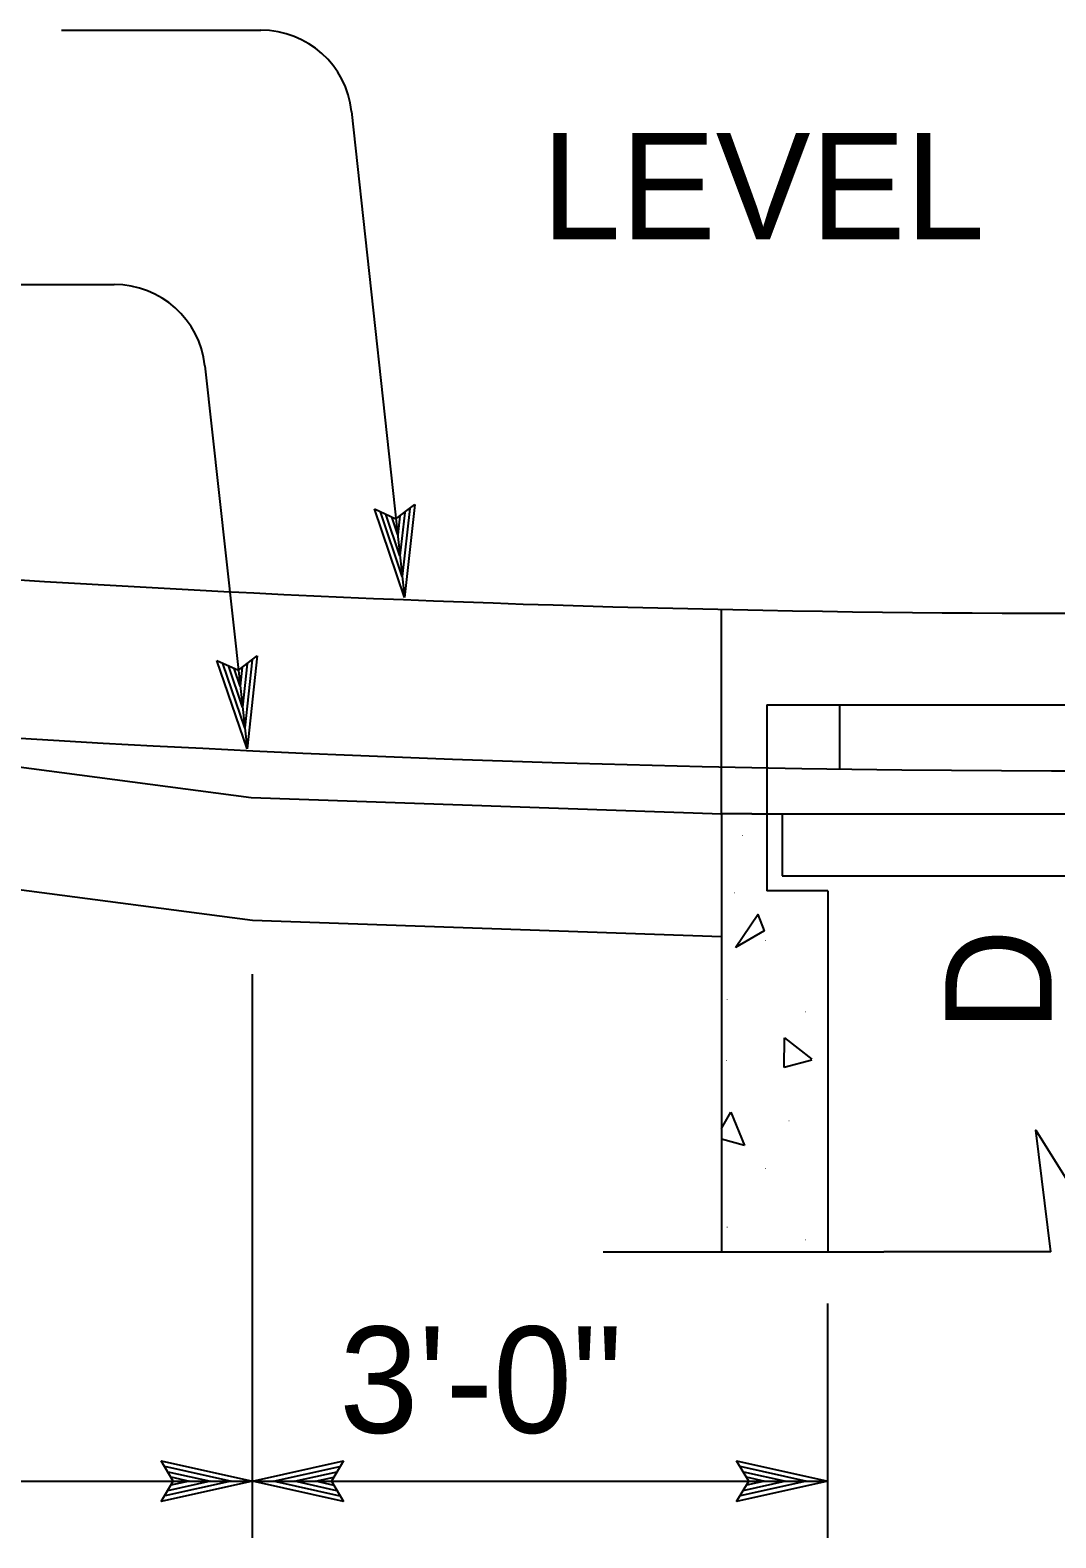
# Model space of a CAD drawing. Extents: x -894 to 866, y -476 to 714.
# Drawn here: x -59.5 to 8, y -354.3 to -255.1 of the extents above; entities that cross this region are included whole.
import ezdxf

# ---------------------------------------------------------------- set-up
doc = ezdxf.new("R2010")
doc.units = 0
for name, color, linetype in [('56 Stage 3 Anno', 7, 'Continuous'), ('57 Undefined', 7, 'Continuous'), ('59 Sndwall Anno', 7, 'Continuous'), ('60 Nongeo Data', 7, 'Continuous')]:
    doc.layers.add(name, color=color, linetype=linetype)

msp = doc.modelspace()

# ---------------------------------------------------------------- linework, layer by layer
at = {"layer": '56 Stage 3 Anno'}
for p, q in [((-57.448, -255.086), (-44.316, -255.086)), ((-38.351, -260.438), (-34.876, -292.41)), ((-63.024, -271.822), (-53.966, -271.822)), ((-48.001, -277.167), (-45.232, -302.373)), ((-34.876, -292.41), (-36.847, -286.589)), ((-36.847, -286.589), (-36.847, -286.589)), ((-36.847, -286.589), (-35.438, -287.241)), ((-34.876, -292.41), (-36.847, -286.589)), ((-36.847, -286.589), (-36.847, -286.589)), ((-36.847, -286.589), (-35.438, -287.241)), ((-35.438, -287.241), (-34.193, -286.301)), ((-35.438, -287.241), (-34.193, -286.301)), ((-34.523, -286.555), (-35.025, -291.038)), ((-34.523, -286.555), (-35.025, -291.038)), ((-34.193, -286.301), (-34.876, -292.41)), ((-34.193, -286.301), (-34.876, -292.41)), ((-34.193, -286.301), (-34.193, -286.301)), ((-34.193, -286.301), (-34.193, -286.301)), ((-35.03, -291.028), (-36.464, -286.784)), ((-35.03, -291.028), (-36.464, -286.784)), ((-35.173, -289.664), (-36.101, -286.923)), ((-35.173, -289.664), (-36.101, -286.923)), ((-35.321, -288.29), (-35.718, -287.117)), ((-35.321, -288.29), (-35.718, -287.117)), ((-35.181, -287.038), (-35.321, -288.29)), ((-35.181, -287.038), (-35.321, -288.29)), ((-34.855, -286.826), (-35.173, -289.664)), ((-34.855, -286.826), (-35.173, -289.664)), ((-34.876, -292.41), (-34.876, -292.41)), ((-34.876, -292.41), (-34.876, -292.41)), ((-45.232, -302.373), (-47.21, -296.553)), ((-45.232, -302.373), (-47.21, -296.553)), ((-47.21, -296.554), (-47.21, -296.554)), ((-47.21, -296.554), (-45.801, -297.204)), ((-47.21, -296.554), (-47.21, -296.554)), ((-47.21, -296.554), (-45.801, -297.204)), ((-45.801, -297.204), (-44.556, -296.262)), ((-45.801, -297.204), (-44.556, -296.262)), ((-44.886, -296.516), (-45.383, -301.001)), ((-44.886, -296.516), (-45.383, -301.001)), ((-44.556, -296.262), (-45.232, -302.373)), ((-44.556, -296.262), (-45.232, -302.373)), ((-44.556, -296.262), (-44.556, -296.262)), ((-44.556, -296.262), (-44.556, -296.262)), ((-45.388, -300.99), (-46.827, -296.748)), ((-45.388, -300.99), (-46.827, -296.748)), ((-45.532, -299.626), (-46.463, -296.886)), ((-45.532, -299.626), (-46.463, -296.886)), ((-45.682, -298.253), (-46.08, -297.081)), ((-45.682, -298.253), (-46.08, -297.081)), ((-45.543, -297.001), (-45.682, -298.253)), ((-45.543, -297.001), (-45.682, -298.253)), ((-45.218, -296.788), (-45.532, -299.626)), ((-45.218, -296.788), (-45.532, -299.626)), ((-45.232, -302.373), (-45.232, -302.373)), ((-45.232, -302.373), (-45.232, -302.373)), ((-44.884, -354.286), (-44.884, -317.188)), ((-7.03, -354.286), (-7.03, -338.861)), ((-50.084, -350.56), (-50.884, -349.22)), ((-50.884, -349.22), (-50.884, -349.22)), ((-50.884, -349.22), (-44.884, -350.56)), ((-50.667, -349.576), (-46.264, -350.56)), ((-50.433, -349.935), (-47.646, -350.558)), ((-44.884, -350.56), (-38.884, -349.23)), ((-43.493, -350.557), (-39.118, -349.59)), ((-42.121, -350.562), (-39.296, -349.936)), ((-38.884, -349.23), (-39.684, -350.56)), ((-38.884, -349.23), (-38.884, -349.23)), ((-12.23, -350.56), (-13.03, -349.22)), ((-13.03, -349.22), (-13.03, -349.22)), ((-13.03, -349.22), (-7.03, -350.56)), ((-12.814, -349.576), (-8.41, -350.56)), ((-12.58, -349.935), (-9.793, -350.558)), ((-94.03, -350.56), (-55.788, -350.56)), ((-55.788, -350.56), (-44.884, -350.56)), ((-44.884, -350.56), (-50.884, -351.89)), ((-50.884, -351.89), (-50.084, -350.56)), ((-46.275, -350.564), (-50.649, -351.531)), ((-47.646, -350.558), (-50.471, -351.184)), ((-50.257, -350.282), (-49.028, -350.557)), ((-49.028, -350.557), (-50.237, -350.825)), ((-44.884, -350.56), (-7.03, -350.56)), ((-38.884, -351.9), (-44.884, -350.56)), ((-44.884, -350.56), (-44.884, -350.56)), ((-44.884, -350.56), (-44.884, -350.56)), ((-39.1, -351.544), (-43.504, -350.561)), ((-39.334, -351.185), (-42.121, -350.562)), ((-40.739, -350.564), (-39.531, -350.295)), ((-39.51, -350.838), (-40.739, -350.564)), ((-39.684, -350.56), (-38.884, -351.9)), ((-7.03, -350.56), (-13.03, -351.89)), ((-13.03, -351.89), (-12.23, -350.56)), ((-8.421, -350.564), (-12.796, -351.531)), ((-9.793, -350.558), (-12.618, -351.184)), ((-12.404, -350.282), (-11.175, -350.557)), ((-11.175, -350.557), (-12.383, -350.825)), ((-7.03, -350.56), (-7.03, -350.56)), ((-50.884, -351.89), (-50.884, -351.89)), ((-38.884, -351.9), (-38.884, -351.9)), ((-13.03, -351.89), (-13.03, -351.89))]:
    msp.add_line(p, q, dxfattribs=at)
for centre, start in [((-44.316, -261.086), 6.2017), ((-53.966, -277.822), 6.26931)]:
    msp.add_arc(centre, 6, start, 90, dxfattribs=at)
at = {"layer": '59 Sndwall Anno'}
msp.add_lwpolyline([(-13.104, -315.444), (-11.621, -313.267), (-11.225, -314.355)], close=True, dxfattribs=at)
for points in [[(-9.888, -323.347), (-9.873, -321.395)], [(-9.873, -321.395), (-8.069, -322.792)], [(-8.069, -322.85), (-9.888, -323.347)], [(-14.03, -327.351), (-13.403, -326.284)], [(-13.403, -326.284), (-12.513, -328.461)], [(-12.513, -328.461), (-14.03, -328.062)]]:
    msp.add_lwpolyline(points, dxfattribs=at)
at = {"layer": '60 Nongeo Data'}
for p, q in [((-14.03, -306.707), (-14.03, -293.21)), ((-111.122, -296.858), (-44.97, -305.567)), ((-11.03, -299.47), (32.97, -299.47)), ((-11.03, -299.47), (-11.03, -311.71)), ((-6.262, -299.47), (-6.262, -303.687)), ((-110.024, -305.072), (-44.884, -313.648)), ((-44.97, -305.567), (-13.989, -306.649)), ((-14.03, -306.707), (-14.03, -314.712)), ((-12.031, -306.649), (-13.989, -306.649)), ((-12.031, -306.649), (35.941, -306.649)), ((-10.03, -306.682), (-10.03, -310.722)), ((-10.03, -310.722), (31.97, -310.722)), ((-7.03, -311.71), (-11.03, -311.71)), ((-7.03, -311.71), (-7.03, -335.469)), ((-44.884, -313.648), (-14.019, -314.725)), ((-14.03, -314.712), (-14.03, -335.469)), ((-21.811, -335.47), (-3.349, -335.47)), ((7.651, -335.47), (-3.349, -335.47))]:
    msp.add_line(p, q, dxfattribs=at)
msp.add_lwpolyline([(7.651, -335.47), (6.651, -327.47), (16.651, -343.47), (15.651, -335.47)], dxfattribs=at)
msp.add_arc((10.415, 858.199), 1162.014, 264.843147, 275.2118, dxfattribs=at)
msp.add_ellipse((9.747, 818.843), major_axis=(1106.217, -116.293), ratio=0.999984, start_param=4.711366, end_param=4.938152, dxfattribs=at)

# ---------------------------------------------------------------- texts
at = {"layer": '57 Undefined'}
for s, p in [('LEVEL', (-25.855, -268.846)), ('3\'-0"', (-39.165, -347.379))]:
    msp.add_text(s, height=7, dxfattribs=at).set_placement(p)
msp.add_text('D', height=7, rotation=90, dxfattribs=at).set_placement((7.699, -320.975))
at = {"layer": '59 Sndwall Anno'}
for p in [(-12.73, -308.113), (-13.249, -311.878), (-11.196, -315.018), (-13.72, -318.884), (-8.576, -319.715), (-13.784, -322.91), (-9.65, -326.882), (-11.196, -330.018), (-13.72, -333.884), (-8.576, -334.715)]:
    msp.add_text('.', height=0.4, dxfattribs=at).set_placement(p)

doc.saveas('drawing.dxf')
